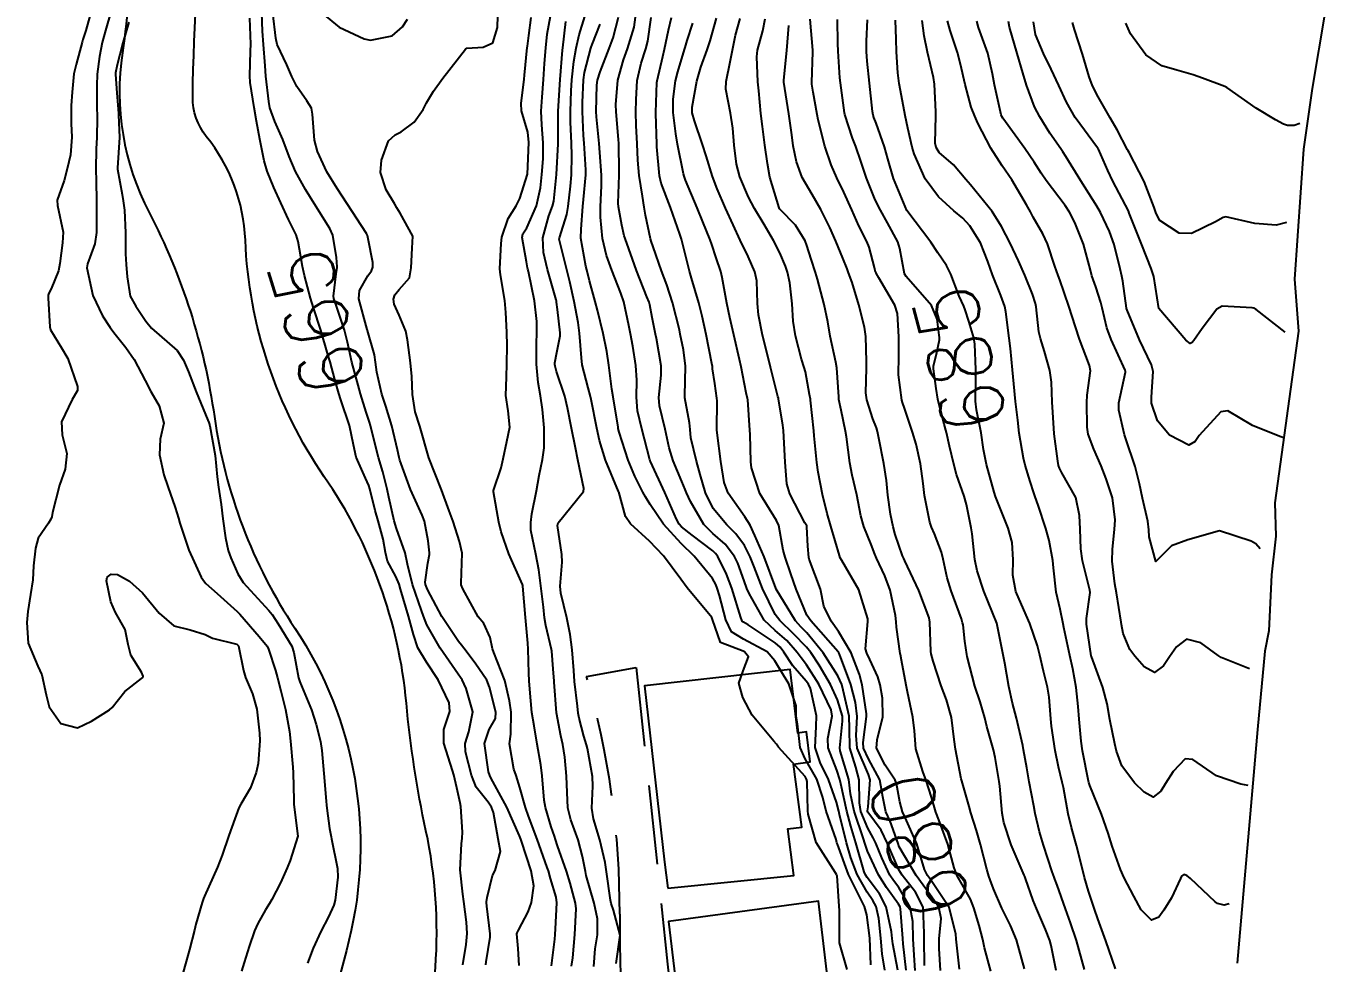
# Model space of a CAD drawing. Header units: metres. Extents: x 298520 to 308411, y 7433745 to 7450750.
# Drawn here: x 300555.4 to 300637.5, y 7446094.6 to 7446153.8 of the extents above; entities that cross this region are included whole.
import ezdxf
from ezdxf.enums import TextEntityAlignment as Align

# ---------------------------------------------------------------- set-up
doc = ezdxf.new("R2010")
doc.units = ezdxf.units.M
doc.header["$LTSCALE"] = 10
doc.linetypes.add('DASHED', pattern=[0.75, 0.5, -0.25])
for name, color, linetype in [('Area', 45, 'Continuous'), ('Cotas', 45, 'Continuous'), ('Curvas de Nivel 1m', 11, 'Continuous'), ('Curvas de Nivel 5m', 15, 'Continuous'), ('Edificações', 30, 'Continuous'), ('Hidrografia', 140, 'Continuous'), ('Vias Secundárias', 230, 'DASHED')]:
    doc.layers.add(name, color=color, linetype=linetype)
doc.styles.add('Style-STANDARD', font='STANDARD.shx')

msp = doc.modelspace()

# ---------------------------------------------------------------- linework, layer by layer
at = {"layer": 'Area'}
msp.add_polyline3d([(300637.452, 7446154.704, 694.791), (300636.634, 7446149.818, 693.202), (300636.083, 7446145.984, 692.753), (300635.523, 7446137.77, 691.455), (300635.774, 7446134.47, 690.944), (300634.273, 7446123.633, 689.334), (300634.351, 7446121.531, 689.014), (300634.072, 7446119.093, 688.753), (300633.903, 7446115.543, 688.312), (300633.646, 7446114.267, 688.122), (300633.196, 7446109.319, 687.403), (300631.894, 7446094.565, 685.893)], dxfattribs=at)
at = {"layer": 'Curvas de Nivel 1m', "flags": 128}
for points, elevation in [([(300559.434, 7446154.462), (300559.154, 7446153.48), (300558.967, 7446152.911), (300558.913, 7446152.732), (300558.536, 7446151.329), (300558.404, 7446150.737), (300558.28, 7446149.57), (300558.229, 7446148.739), (300558.233, 7446147.591), (300558.274, 7446146.738), (300558.185, 7446145.615), (300557.983, 7446144.741), (300557.782, 7446144.006), (300557.351, 7446142.747), (300557.354, 7446142.421), (300557.716, 7446140.743), (300557.68, 7446140.059), (300557.503, 7446138.745), (300557.429, 7446138.293), (300556.959, 7446137.156), (300556.816, 7446136.891), (300556.774, 7446136.753), (300556.772, 7446136.574), (300556.876, 7446134.761), (300556.931, 7446134.564), (300557.607, 7446133.437), (300558.008, 7446132.744), (300558.636, 7446130.985), (300558.632, 7446130.734), (300558.293, 7446130.154), (300557.61, 7446128.749), (300557.662, 7446127.937), (300557.948, 7446126.743), (300557.846, 7446125.767), (300557.486, 7446124.75), (300557.057, 7446123.018), (300557.007, 7446122.757), (300556.95, 7446122.599), (300556.787, 7446122.345), (300556.146, 7446121.393), (300555.971, 7446120.768), (300555.857, 7446119.664), (300555.8, 7446118.769), (300555.666, 7446117.839), (300555.48, 7446116.772), (300555.419, 7446116.067), (300555.503, 7446114.772), (300556.122, 7446113.322), (300556.37, 7446112.763), (300556.654, 7446111.513), (300556.842, 7446110.757), (300557.579, 7446109.692), (300558.63, 7446109.432), (300559.514, 7446109.841), (300560.641, 7446110.566), (300560.814, 7446110.707), (300561.628, 7446111.726), (300562.671, 7446112.537), (300562.745, 7446112.606), (300562.769, 7446112.679), (300562.675, 7446112.931), (300561.999, 7446114.004), (300561.832, 7446114.693), (300561.645, 7446115.638), (300561.033, 7446116.705), (300560.723, 7446117.387), (300560.456, 7446118.713), (300560.51, 7446118.948), (300560.747, 7446119.122), (300561.154, 7446119.111), (300561.923, 7446118.692), (300562.732, 7446117.945), (300563.793, 7446116.669), (300564.705, 7446115.855), (300565.74, 7446115.612), (300566.7, 7446115.321), (300567.155, 7446115.091), (300568.694, 7446114.708), (300568.79, 7446114.609), (300569.107, 7446113.036), (300569.242, 7446112.604), (300569.691, 7446111.566), (300569.956, 7446110.597), (300570.131, 7446109.091), (300570.149, 7446108.595), (300570.041, 7446107.163), (300569.915, 7446106.597), (300569.557, 7446105.632), (300568.955, 7446104.606), (300568.819, 7446104.359), (300568.563, 7446103.664), (300568.187, 7446102.615), (300567.77, 7446101.385), (300567.478, 7446100.626), (300566.657, 7446098.79), (300566.588, 7446098.639), (300566.5, 7446098.393), (300566.109, 7446097.021), (300566.013, 7446096.645), (300565.699, 7446095.413), (300565.489, 7446094.65), (300565.26, 7446093.836)], 667), ([(300560.757, 7446154.714), (300560.39, 7446153.482), (300560.194, 7446152.719), (300560.021, 7446151.835), (300559.869, 7446150.723), (300559.841, 7446149.998), (300559.847, 7446148.723), (300559.86, 7446147.954), (300559.842, 7446146.722), (300559.798, 7446145.99), (300559.777, 7446144.723), (300559.802, 7446143.966), (300559.826, 7446142.722), (300559.835, 7446141.908), (300559.833, 7446140.722), (300559.724, 7446139.995), (300559.263, 7446138.727), (300559.221, 7446138.485), (300559.59, 7446136.724), (300560.209, 7446135.448), (300560.692, 7446134.712), (300560.93, 7446134.391), (300561.676, 7446133.455), (300562.208, 7446132.691), (300562.893, 7446131.369), (300563.252, 7446130.676), (300563.79, 7446129.754), (300564.074, 7446128.668), (300563.855, 7446127.663), (300563.8, 7446126.67), (300564.085, 7446125.403), (300564.326, 7446124.665), (300564.8, 7446123.332), (300565.014, 7446122.658), (300565.101, 7446122.344), (300565.654, 7446120.651), (300566.451, 7446118.938), (300566.643, 7446118.641), (300566.741, 7446118.533), (300567.446, 7446117.915), (300568.715, 7446116.781), (300568.883, 7446116.608), (300570.111, 7446115.184), (300570.603, 7446114.591), (300570.636, 7446114.535), (300570.691, 7446114.393), (300571.134, 7446113.042), (300571.262, 7446112.584), (300571.477, 7446111.765), (300571.775, 7446110.579), (300572.024, 7446109.181), (300572.093, 7446108.575), (300572.243, 7446106.938), (300572.264, 7446106.573), (300572.289, 7446104.861), (300572.306, 7446104.573), (300572.553, 7446102.57), (300572.056, 7446101.049), (300571.878, 7446100.576), (300571.456, 7446099.638), (300570.901, 7446098.586), (300570.753, 7446098.335), (300570.496, 7446097.915), (300570.015, 7446097.067), (300569.817, 7446096.597), (300569.468, 7446095.6), (300569.149, 7446094.603), (300568.999, 7446094.053)], 666), ([(300584.427, 7446094.446), (300584.456, 7446094.635), (300584.697, 7446096.2), (300584.7, 7446096.418), (300584.5, 7446098.159), (300584.477, 7446098.395), (300584.474, 7446098.42), (300584.506, 7446098.695), (300584.851, 7446100.086), (300585.015, 7446100.415), (300585.349, 7446101.604), (300585.207, 7446102.413), (300584.907, 7446104.079), (300584.79, 7446104.418), (300584.576, 7446104.734), (300583.827, 7446105.673), (300583.531, 7446106.436), (300583.144, 7446107.913), (300583.124, 7446108.442), (300583.354, 7446109.163), (300583.597, 7446110.436), (300583.193, 7446111.915), (300582.941, 7446112.446), (300582.837, 7446112.61), (300582.677, 7446112.822), (300581.547, 7446114.461), (300580.708, 7446115.936), (300580.489, 7446116.472), (300580.367, 7446116.825), (300579.803, 7446118.479), (300579.48, 7446119.758), (300579.329, 7446120.484), (300578.786, 7446122.004), (300578.629, 7446122.492), (300578.298, 7446123.987), (300578.189, 7446124.499), (300577.916, 7446125.596), (300577.642, 7446126.508), (300577.217, 7446128.156), (300577.135, 7446128.516), (300577.072, 7446128.724), (300576.871, 7446129.355), (300576.508, 7446130.524), (300576.356, 7446131.06), (300575.97, 7446132.529), (300575.681, 7446133.776), (300575.489, 7446134.534), (300574.949, 7446136.185), (300574.826, 7446136.541), (300574.806, 7446136.69), (300574.976, 7446138.108), (300575.033, 7446138.488), (300575.036, 7446138.539), (300574.989, 7446139.144), (300574.761, 7446140.542), (300574.577, 7446140.974), (300573.574, 7446142.554), (300573.036, 7446143.427), (300572.411, 7446144.57), (300572.011, 7446145.524), (300571.598, 7446146.582), (300571.09, 7446147.731), (300570.789, 7446148.593), (300570.706, 7446148.995), (300570.522, 7446150.596), (300570.475, 7446151.251), (300570.386, 7446152.598), (300570.325, 7446153.428), (300570.281, 7446154.599)], 666), ([(300586.544, 7446094.399), (300586.469, 7446095.479), (300586.395, 7446096.401), (300586.405, 7446096.479), (300586.485, 7446096.65), (300587.096, 7446097.795), (300587.315, 7446098.392), (300587.464, 7446099.439), (300587.302, 7446100.392), (300586.68, 7446102.27), (300586.635, 7446102.399), (300586.555, 7446102.598), (300585.745, 7446104.408), (300584.754, 7446106.255), (300584.673, 7446106.419), (300584.596, 7446106.641), (300584.349, 7446108.424), (300584.632, 7446109.32), (300585.045, 7446110.01), (300585.07, 7446110.416), (300584.666, 7446111.99), (300584.488, 7446112.423), (300583.757, 7446113.508), (300583.04, 7446114.445), (300582.882, 7446114.635), (300582.697, 7446114.866), (300581.658, 7446116.461), (300580.738, 7446118.17), (300580.613, 7446118.471), (300580.589, 7446118.627), (300580.756, 7446119.827), (300580.868, 7446120.362), (300580.873, 7446120.469), (300580.775, 7446121.245), (300580.552, 7446122.472), (300580.41, 7446122.861), (300579.672, 7446124.481), (300578.998, 7446126.322), (300578.952, 7446126.489), (300578.84, 7446126.981), (300578.497, 7446128.495), (300578.11, 7446129.737), (300577.866, 7446130.505), (300577.532, 7446131.882), (300577.454, 7446132.512), (300577.386, 7446132.981), (300576.957, 7446134.52), (300576.949, 7446134.535), (300576.934, 7446134.583), (300576.407, 7446136.525), (300576.442, 7446137.044), (300576.975, 7446137.984), (300577.196, 7446138.3), (300577.284, 7446138.515), (300577.284, 7446138.814), (300577.001, 7446140.308), (300576.943, 7446140.521), (300576.886, 7446140.64), (300575.674, 7446142.533), (300575.037, 7446143.487), (300574.387, 7446144.547), (300573.791, 7446145.828), (300573.592, 7446146.555), (300573.467, 7446148.187), (300573.407, 7446148.557), (300573.108, 7446149.036), (300572.49, 7446149.943), (300572.176, 7446150.574), (300571.859, 7446151.308), (300571.24, 7446152.589), (300571.149, 7446152.993), (300570.972, 7446154.592)], 667), ([(300574.117, 7446154.551), (300575.16, 7446153.685), (300576.734, 7446152.939), (300577.148, 7446152.854), (300578.508, 7446153.144), (300579.161, 7446153.697), (300579.47, 7446154.186)], 667), ([(300588.578, 7446094.378), (300588.78, 7446096.074), (300588.808, 7446096.375), (300588.831, 7446096.72), (300588.916, 7446098.374), (300588.864, 7446098.732), (300588.518, 7446099.902), (300588.381, 7446100.381), (300588.309, 7446100.599), (300587.669, 7446102.389), (300587.115, 7446103.847), (300586.935, 7446104.396), (300586.586, 7446105.66), (300586.343, 7446106.402), (300586.195, 7446106.808), (300585.929, 7446108.407), (300586.003, 7446109.032), (300586.02, 7446110.406), (300585.925, 7446111.136), (300585.638, 7446112.41), (300584.929, 7446114.179), (300584.839, 7446114.419), (300584.7, 7446115.127), (300584.291, 7446116.008), (300583.938, 7446116.432), (300582.979, 7446118.206), (300582.879, 7446118.448), (300582.866, 7446118.57), (300582.935, 7446120.447), (300582.774, 7446121.19), (300582.358, 7446122.454), (300582.118, 7446123.139), (300581.62, 7446124.462), (300580.833, 7446126.47), (300580.26, 7446128.476), (300579.973, 7446129.377), (300579.784, 7446130.481), (300579.758, 7446131.623), (300579.664, 7446132.482), (300579.472, 7446133.94), (300579.371, 7446134.486), (300578.943, 7446135.481), (300578.641, 7446136.186), (300578.589, 7446136.495), (300578.684, 7446136.767), (300578.962, 7446137.112), (300579.614, 7446137.843), (300579.703, 7446138.483), (300579.763, 7446139.715), (300579.811, 7446140.482), (300579.017, 7446141.934), (300578.806, 7446142.278), (300578.676, 7446142.495), (300578.136, 7446143.404), (300577.776, 7446144.509), (300577.825, 7446145.273), (300578.28, 7446146.502), (300578.697, 7446146.878), (300579.082, 7446147.082), (300579.894, 7446147.679), (300580.463, 7446148.476), (300580.675, 7446148.906), (300581.115, 7446149.643), (300581.714, 7446150.461), (300583.141, 7446152.288), (300583.231, 7446152.35), (300584.266, 7446152.429), (300584.866, 7446152.703), (300585.162, 7446153.67), (300585.192, 7446154.401)], 668), ([(300607.254, 7446094.152), (300606.784, 7446095.843), (300606.783, 7446096.157), (300606.768, 7446097.889), (300606.749, 7446098.158), (300606.617, 7446100.065), (300606.582, 7446100.159), (300606.525, 7446100.272), (300605.294, 7446102.173), (300604.79, 7446103.958), (300604.779, 7446104.178), (300604.738, 7446106.032), (300604.696, 7446106.179), (300604.595, 7446106.339), (300602.928, 7446108.205), (300602.797, 7446108.38), (300602.627, 7446108.58), (300601.249, 7446110.224), (300600.659, 7446111.328), (300600.422, 7446112.234), (300600.681, 7446113.017), (300601.017, 7446113.899), (300600.766, 7446114.229), (300600.693, 7446114.26), (300599.263, 7446114.816), (300598.749, 7446116.259), (300598.715, 7446116.39), (300597.139, 7446118.276), (300596.748, 7446118.806), (300595.655, 7446120.291), (300594.777, 7446121.222), (300593.558, 7446122.319), (300593.255, 7446122.781), (300592.827, 7446124.33), (300592.813, 7446124.361), (300591.993, 7446126.338), (300591.611, 7446127.583), (300591.44, 7446128.344), (300591.075, 7446130.154), (300591.036, 7446130.348), (300590.888, 7446130.898), (300590.525, 7446132.354), (300590.475, 7446132.789), (300590.35, 7446134.356), (300590.262, 7446135.035), (300590.013, 7446136.359), (300589.728, 7446137.606), (300589.544, 7446138.364), (300589.07, 7446140.301), (300589.075, 7446140.369), (300589.539, 7446141.843), (300589.632, 7446142.364), (300589.769, 7446143.635), (300589.833, 7446144.362), (300589.857, 7446145.57), (300589.832, 7446146.362), (300589.778, 7446147.677), (300589.771, 7446148.363), (300589.826, 7446149.653), (300589.865, 7446150.363), (300589.988, 7446151.508), (300590.139, 7446152.36), (300590.322, 7446153.192), (300590.691, 7446154.355)], 672), ([(300589.845, 7446094.359), (300589.921, 7446094.898), (300590.05, 7446096.356), (300590.138, 7446097.994), (300590.1, 7446098.356), (300589.764, 7446099.61), (300589.515, 7446100.365), (300588.951, 7446101.97), (300588.821, 7446102.376), (300588.756, 7446102.578), (300588.561, 7446103.173), (300588.202, 7446104.384), (300588.112, 7446104.85), (300587.993, 7446106.386), (300587.898, 7446107.092), (300587.67, 7446108.39), (300587.475, 7446109.551), (300587.338, 7446110.393), (300587.2, 7446111.859), (300587.174, 7446112.392), (300587.153, 7446112.868), (300587.112, 7446114.394), (300587.082, 7446114.779), (300586.934, 7446116.397), (300586.767, 7446118.375), (300586.766, 7446118.4), (300586.762, 7446118.419), (300586.744, 7446118.466), (300585.874, 7446120.409), (300585.393, 7446121.805), (300585.251, 7446122.415), (300584.911, 7446124.32), (300584.914, 7446124.419), (300585.391, 7446125.851), (300585.514, 7446126.413), (300585.756, 7446127.505), (300585.95, 7446128.409), (300585.84, 7446129.444), (300585.691, 7446130.412), (300585.734, 7446131.573), (300585.755, 7446132.411), (300585.777, 7446133.554), (300585.762, 7446134.412), (300585.691, 7446135.667), (300585.627, 7446136.413), (300585.35, 7446138.044), (300585.318, 7446138.417), (300585.396, 7446140.019), (300585.438, 7446140.416), (300585.832, 7446141.594), (300586.344, 7446142.407), (300586.57, 7446142.864), (300587.053, 7446144.4), (300587.149, 7446146.399), (300587.083, 7446147.054), (300586.673, 7446148.404), (300586.653, 7446148.859), (300586.854, 7446150.403), (300586.881, 7446150.647), (300587.046, 7446152.401), (300587.054, 7446152.491), (300587.154, 7446153.163), (300587.283, 7446154.287)], 669), ([(300592.669, 7446094.54), (300592.908, 7446096.323), (300592.497, 7446097.906), (300592.351, 7446098.332), (300592.307, 7446098.529), (300592.051, 7446100.335), (300591.961, 7446100.906), (300591.634, 7446102.339), (300591.241, 7446103.668), (300591.126, 7446104.344), (300591.185, 7446105.746), (300591.162, 7446106.344), (300590.859, 7446108.108), (300590.795, 7446108.348), (300590.628, 7446108.887), (300590.321, 7446110.036), (300590.264, 7446110.356), (300590.211, 7446110.793), (300590.037, 7446112.356), (300589.987, 7446113.05), (300589.887, 7446114.358), (300589.753, 7446115.309), (300589.543, 7446116.362), (300589.17, 7446117.932), (300589.118, 7446118.366), (300589.242, 7446119.881), (300589.223, 7446120.365), (300588.956, 7446122.203), (300588.99, 7446122.368), (300589.795, 7446123.368), (300590.604, 7446124.352), (300590.629, 7446124.538), (300590.246, 7446126.356), (300590.1, 7446127.101), (300589.846, 7446128.36), (300589.592, 7446129.647), (300589.417, 7446130.365), (300588.899, 7446131.938), (300588.8, 7446132.27), (300588.787, 7446132.372), (300588.791, 7446132.485), (300588.914, 7446133.134), (300589.118, 7446134.181), (300589.119, 7446134.368), (300588.948, 7446135.859), (300588.894, 7446136.313), (300588.885, 7446136.371), (300588.867, 7446136.459), (300588.329, 7446138.38), (300588.066, 7446139.456), (300588.029, 7446140.385), (300588.406, 7446141.769), (300588.638, 7446142.376), (300588.719, 7446142.683), (300588.894, 7446144.372), (300589.008, 7446146.306), (300589.007, 7446146.371), (300589.004, 7446146.441), (300588.995, 7446148.372), (300589.123, 7446150.37), (300589.27, 7446152.24), (300589.285, 7446152.369), (300589.483, 7446154.052)], 671), ([(300608.762, 7446094.442), (300608.698, 7446096.137), (300608.495, 7446097.61), (300608.361, 7446098.141), (300608.215, 7446098.434), (300607.343, 7446100.152), (300606.638, 7446102.073), (300606.615, 7446102.159), (300606.555, 7446102.359), (300605.927, 7446104.166), (300605.73, 7446105.02), (300605.341, 7446106.173), (300604.612, 7446107.455), (300604.287, 7446108.185), (300604.118, 7446109.668), (300604.037, 7446110.189), (300604.028, 7446110.813), (300603.572, 7446112.197), (300603.233, 7446112.757), (300602.687, 7446113.661), (300602.198, 7446114.215), (300600.701, 7446115.025), (300599.947, 7446115.484), (300599.596, 7446116.247), (300599.198, 7446117.791), (300599.047, 7446118.255), (300598.965, 7446118.476), (300598.749, 7446118.852), (300597.599, 7446120.272), (300596.775, 7446121.069), (300595.659, 7446122.291), (300594.805, 7446123.535), (300594.509, 7446124.004), (300594.339, 7446124.307), (300593.839, 7446125.33), (300593.42, 7446126.321), (300592.859, 7446128.094), (300592.796, 7446128.331), (300592.779, 7446128.415), (300592.477, 7446130.334), (300592.399, 7446130.824), (300592.19, 7446132.337), (300592.063, 7446133.192), (300591.832, 7446134.341), (300591.476, 7446135.816), (300591.332, 7446136.346), (300590.972, 7446137.652), (300590.806, 7446138.352), (300590.752, 7446138.586), (300590.435, 7446140.356), (300590.444, 7446140.92), (300590.564, 7446142.355), (300590.595, 7446142.789), (300590.738, 7446144.353), (300590.74, 7446144.67), (300590.633, 7446146.354), (300590.604, 7446146.831), (300590.54, 7446148.356), (300590.544, 7446148.92), (300590.596, 7446150.355), (300590.66, 7446150.822), (300591.062, 7446152.351), (300591.083, 7446152.411), (300591.147, 7446152.596), (300591.644, 7446153.864)], 673), ([(300609.64, 7446094.122), (300609.475, 7446095.137), (300609.393, 7446096.126), (300609.25, 7446097.37), (300609.084, 7446098.131), (300608.883, 7446098.511), (300608.512, 7446099.036), (300607.883, 7446100.146), (300607.482, 7446101.207), (300607.225, 7446102.153), (300606.78, 7446103.949), (300606.729, 7446104.158), (300606.579, 7446104.731), (300606.072, 7446106.165), (300605.549, 7446107.231), (300605.233, 7446108.174), (300605.3, 7446109.51), (300605.323, 7446110.173), (300604.935, 7446111.911), (300604.816, 7446112.179), (300604.675, 7446112.375), (300603.827, 7446113.336), (300603.265, 7446114.201), (300603.015, 7446114.524), (300602.699, 7446114.782), (300601, 7446115.937), (300600.712, 7446116.096), (300600.631, 7446116.15), (300600.593, 7446116.232), (300600.55, 7446116.398), (300599.971, 7446118.242), (300599.635, 7446119.13), (300599.078, 7446120.255), (300598.944, 7446120.436), (300598.766, 7446120.596), (300597.456, 7446121.6), (300596.791, 7446122.129), (300596.651, 7446122.281), (300596.476, 7446122.603), (300595.747, 7446124.291), (300594.832, 7446126.243), (300594.814, 7446126.281), (300594.805, 7446126.3), (300594.792, 7446126.342), (300594.277, 7446128.309), (300594.016, 7446129.455), (300593.939, 7446130.314), (300593.959, 7446131.38), (300593.909, 7446132.315), (300593.713, 7446133.526), (300593.558, 7446134.321), (300593.454, 7446134.838), (300593.143, 7446136.327), (300592.961, 7446136.888), (300592.395, 7446138.336), (300592.062, 7446139.27), (300591.801, 7446140.342), (300591.682, 7446141.678), (300591.67, 7446142.344), (300591.732, 7446143.654), (300591.741, 7446144.343), (300591.637, 7446145.774), (300591.59, 7446146.345), (300591.426, 7446148.019), (300591.407, 7446148.347), (300591.441, 7446150.026), (300591.481, 7446150.346), (300591.647, 7446150.861), (300592.231, 7446152.334), (300592.481, 7446153.002), (300592.805, 7446154.326)], 674), ([(300610.985, 7446094.105), (300610.804, 7446095.772), (300610.771, 7446096.107), (300610.629, 7446097.981), (300610.6, 7446098.109), (300610.505, 7446098.279), (300609.739, 7446099.345), (300609.236, 7446100.129), (300608.545, 7446101.629), (300608.376, 7446102.142), (300608.291, 7446102.407), (300607.697, 7446104.149), (300607.476, 7446105.259), (300607.356, 7446106.152), (300606.809, 7446107.969), (300606.785, 7446108.158), (300606.963, 7446109.834), (300606.954, 7446110.157), (300606.658, 7446111.181), (300606.203, 7446112.165), (300605.482, 7446113.375), (300604.957, 7446114.177), (300604.696, 7446114.508), (300603.87, 7446115.358), (300603.007, 7446116.206), (300602.718, 7446116.579), (300601.909, 7446118.218), (300601.379, 7446119.602), (300601.138, 7446120.226), (300600.77, 7446120.936), (300600.216, 7446121.677), (300599.657, 7446122.247), (300598.798, 7446123.268), (300598.309, 7446124.265), (300597.977, 7446125.415), (300597.745, 7446126.266), (300597.391, 7446127.735), (300597.332, 7446128.273), (300597.287, 7446128.694), (300597.009, 7446130.278), (300597, 7446130.394), (300597.039, 7446132.278), (300596.918, 7446133.291), (300596.717, 7446134.282), (300596.657, 7446134.562), (300596.232, 7446136.287), (300595.86, 7446137.401), (300595.53, 7446138.295), (300594.998, 7446139.801), (300594.871, 7446140.171), (300594.835, 7446140.303), (300594.511, 7446141.801), (300594.429, 7446142.309), (300594.335, 7446143.009), (300594.118, 7446144.314), (300594.033, 7446145.286), (300593.999, 7446146.316), (300593.93, 7446147.477), (300593.91, 7446148.318), (300593.917, 7446149.124), (300593.991, 7446150.317), (300594.233, 7446151.413), (300594.539, 7446152.306), (300594.664, 7446152.791), (300594.871, 7446154.303)], 676), ([(300611.547, 7446094.099), (300611.495, 7446095.068), (300611.431, 7446096.1), (300611.411, 7446097.178), (300611.243, 7446098.103), (300610.515, 7446099.326), (300610.179, 7446099.774), (300609.964, 7446100.118), (300609.454, 7446101.212), (300609.069, 7446102.132), (300608.899, 7446102.478), (300608.562, 7446103.081), (300608.126, 7446104.144), (300608.031, 7446104.693), (300608.019, 7446106.146), (300607.806, 7446106.947), (300607.423, 7446108.152), (300607.399, 7446109.389), (300607.391, 7446110.153), (300607.016, 7446111.808), (300606.915, 7446112.158), (300606.678, 7446112.713), (300605.752, 7446114.169), (300604.705, 7446115.418), (300604.326, 7446115.802), (300603.994, 7446116.191), (300602.766, 7446118.186), (300602.755, 7446118.21), (300602.743, 7446118.245), (300602.017, 7446120.217), (300601.427, 7446121.573), (300601.121, 7446122.227), (300600.791, 7446122.747), (300599.739, 7446124.246), (300599.479, 7446124.91), (300599.269, 7446126.246), (300599.043, 7446128.065), (300599.032, 7446128.248), (300599.04, 7446130.089), (300599.033, 7446130.249), (300598.892, 7446131.17), (300598.757, 7446132.108), (300598.743, 7446132.252), (300598.715, 7446132.444), (300598.342, 7446134.259), (300598.104, 7446135.422), (300597.886, 7446136.266), (300597.42, 7446137.83), (300597.29, 7446138.275), (300597.228, 7446138.519), (300596.995, 7446139.447), (300596.785, 7446140.282), (300596.686, 7446140.603), (300596.088, 7446142.289), (300595.508, 7446143.834), (300595.397, 7446144.297), (300595.239, 7446146.13), (300595.229, 7446146.298), (300595.172, 7446148.229), (300595.175, 7446148.299), (300595.24, 7446150.18), (300595.253, 7446150.299), (300595.609, 7446151.825), (300595.714, 7446152.294), (300595.962, 7446153.491), (300596.155, 7446154.29)], 677), ([(300612.148, 7446094.401), (300612.115, 7446096.094), (300612.131, 7446096.441), (300612.055, 7446098.094), (300611.578, 7446099.033), (300610.733, 7446100.108), (300610.528, 7446100.454), (300609.807, 7446102.121), (300609.399, 7446102.965), (300608.572, 7446104.089), (300608.55, 7446104.14), (300608.542, 7446104.172), (300608.576, 7446104.441), (300608.71, 7446106.138), (300608.598, 7446106.484), (300607.896, 7446108.147), (300607.833, 7446108.945), (300607.896, 7446110.147), (300607.793, 7446111.012), (300607.498, 7446112.152), (300606.774, 7446114.077), (300606.739, 7446114.16), (300606.694, 7446114.227), (300604.965, 7446116.177), (300604.718, 7446116.546), (300604.029, 7446118.191), (300603.698, 7446119.142), (300603.334, 7446120.201), (300603.219, 7446120.654), (300602.935, 7446122.208), (300602.788, 7446122.518), (300601.739, 7446124.221), (300601.214, 7446125.841), (300601.177, 7446126.227), (300601.13, 7446127.956), (300601.118, 7446128.227), (300600.974, 7446130.137), (300600.957, 7446130.229), (300600.887, 7446130.59), (300600.552, 7446132.234), (300600.447, 7446132.697), (300600.092, 7446134.238), (300599.839, 7446135.346), (300599.652, 7446136.243), (300599.351, 7446137.872), (300599.269, 7446138.247), (300598.991, 7446139.107), (300598.704, 7446139.958), (300598.597, 7446140.256), (300598.145, 7446141.394), (300597.787, 7446142.269), (300597.049, 7446144.021), (300596.955, 7446144.281), (300596.922, 7446144.413), (300596.528, 7446146.285), (300596.427, 7446146.943), (300596.267, 7446148.288), (300596.262, 7446149.138), (300596.416, 7446150.287), (300596.55, 7446150.865), (300596.983, 7446152.282), (300597.02, 7446152.406), (300597.151, 7446152.847), (300597.5, 7446153.943)], 678), ([(300613.15, 7446094.083), (300613.067, 7446095.484), (300613.079, 7446096.084), (300613.192, 7446097.383), (300613.042, 7446098.085), (300612.511, 7446098.882), (300611.611, 7446100.099), (300610.55, 7446101.914), (300610.473, 7446102.111), (300609.973, 7446103.525), (300609.708, 7446104.123), (300609.515, 7446105.059), (300609.321, 7446106.129), (300608.613, 7446107.462), (300608.294, 7446108.143), (300608.267, 7446108.503), (300608.49, 7446110.142), (300608.489, 7446110.298), (300608.199, 7446112.145), (300608.036, 7446112.79), (300607.509, 7446114.152), (300606.706, 7446115.513), (300606.246, 7446116.165), (300605.794, 7446117.102), (300605.564, 7446118.172), (300604.868, 7446120.072), (300604.838, 7446120.179), (300604.77, 7446120.904), (300604.72, 7446122.118), (300604.702, 7446122.181), (300604.592, 7446122.376), (300603.633, 7446124.198), (300603.45, 7446124.831), (300603.333, 7446126.202), (300603.263, 7446127.798), (300603.24, 7446128.204), (300603.199, 7446128.538), (300602.921, 7446130.209), (300602.916, 7446130.242), (300602.884, 7446130.349), (300602.408, 7446132.215), (300602.236, 7446132.894), (300601.917, 7446134.22), (300601.666, 7446135.503), (300601.601, 7446136.224), (300601.541, 7446137.658), (300601.419, 7446138.226), (300600.993, 7446139.201), (300600.498, 7446140.235), (300600.058, 7446141.194), (300599.58, 7446142.244), (300599.041, 7446143.462), (300598.744, 7446144.255), (300598.353, 7446145.548), (300598.115, 7446146.264), (300597.605, 7446147.762), (300597.472, 7446148.274), (300597.473, 7446148.641), (300597.766, 7446150.27), (300598.02, 7446151.155), (300598.407, 7446152.261), (300598.592, 7446152.817), (300599.005, 7446154.253)], 679), ([(300616.335, 7446094.042), (300615.946, 7446095.526), (300615.823, 7446096.05), (300615.606, 7446096.934), (300615.264, 7446098.059), (300615.043, 7446098.596), (300614.517, 7446099.518), (300614.202, 7446100.073), (300614.023, 7446100.583), (300613.615, 7446102.079), (300613.053, 7446103.6), (300612.869, 7446104.087), (300612.582, 7446105.044), (300612.25, 7446106.093), (300612.033, 7446106.664), (300611.605, 7446108.1), (300611.509, 7446109.227), (300611.417, 7446110.102), (300611.075, 7446111.697), (300610.988, 7446112.107), (300610.689, 7446113.706), (300610.628, 7446114.046), (300610.614, 7446114.111), (300610.38, 7446115.785), (300610.357, 7446116.115), (300610.323, 7446116.512), (300609.983, 7446118.121), (300609.639, 7446119.014), (300609.12, 7446120.135), (300609.016, 7446120.387), (300608.772, 7446121.011), (300608.313, 7446122.145), (300608.128, 7446122.811), (300607.865, 7446124.149), (300607.585, 7446125.393), (300607.434, 7446126.154), (300607.21, 7446127.804), (300607.154, 7446128.157), (300606.876, 7446129.494), (300606.742, 7446130.161), (300606.723, 7446130.323), (300606.599, 7446132.163), (300606.54, 7446132.532), (300606.195, 7446134.167), (300606.038, 7446135.073), (300605.807, 7446136.171), (300605.386, 7446137.767), (300605.264, 7446138.177), (300604.991, 7446139.03), (300604.709, 7446139.893), (300604.597, 7446140.186), (300603.994, 7446141.177), (300603.023, 7446142.174), (300602.993, 7446142.21), (300602.969, 7446142.265), (300602.375, 7446144.217), (300602.215, 7446145.065), (300602.064, 7446146.22), (300601.908, 7446147.404), (300601.814, 7446148.223), (300601.672, 7446149.67), (300601.62, 7446150.225), (300601.551, 7446151.814), (300601.603, 7446152.225), (300601.932, 7446153.452), (300602.086, 7446154.221)], 681), ([(300618.455, 7446094.2), (300617.961, 7446096.025), (300617.587, 7446096.928), (300617.038, 7446098.035), (300616.515, 7446099.246), (300616.295, 7446099.818), (300616.214, 7446100.045), (300616.088, 7446100.488), (300615.688, 7446102.053), (300615.433, 7446102.929), (300615.078, 7446104.062), (300614.969, 7446104.456), (300614.59, 7446105.784), (300614.503, 7446106.071), (300614.472, 7446106.194), (300614.102, 7446108.075), (300614.017, 7446108.689), (300613.844, 7446110.078), (300613.537, 7446111.198), (300613.205, 7446112.085), (300612.686, 7446113.642), (300612.564, 7446114.091), (300612.543, 7446114.243), (300612.492, 7446116.092), (300612.444, 7446116.366), (300611.795, 7446118.099), (300610.908, 7446119.962), (300610.836, 7446120.109), (300610.765, 7446120.296), (300610.302, 7446121.641), (300610.163, 7446122.119), (300610.001, 7446122.916), (300609.834, 7446124.125), (300609.748, 7446125.052), (300609.579, 7446126.129), (300609.266, 7446127.724), (300609.182, 7446128.135), (300609.102, 7446128.373), (300608.871, 7446128.943), (300608.492, 7446130.144), (300608.445, 7446130.587), (300608.484, 7446132.144), (300608.483, 7446132.57), (300608.439, 7446134.145), (300608.353, 7446134.732), (300607.997, 7446136.15), (300607.583, 7446137.545), (300607.353, 7446138.156), (300607.252, 7446138.423), (300606.992, 7446139.09), (300606.541, 7446140.165), (300606.159, 7446141.021), (300605.586, 7446142.174), (300605.037, 7446143.108), (300604.414, 7446144.19), (300604.054, 7446145.186), (300603.857, 7446146.198), (300603.762, 7446146.882), (300603.574, 7446148.203), (300603.513, 7446148.61), (300603.26, 7446150.208), (300603.254, 7446150.338), (300603.452, 7446152.205), (300603.58, 7446153.791)], 682), ([(300620.454, 7446094.09), (300620.155, 7446095.68), (300620.069, 7446095.996), (300619.793, 7446096.69), (300619.217, 7446098.009), (300619.016, 7446098.52), (300618.522, 7446099.901), (300618.479, 7446100.02), (300618.438, 7446100.107), (300617.617, 7446102.029), (300617.168, 7446103.433), (300617.06, 7446104.035), (300616.895, 7446105.731), (300616.859, 7446106.037), (300616.615, 7446107.54), (300616.5, 7446108.042), (300616.088, 7446109.498), (300615.963, 7446110.05), (300615.665, 7446111.067), (300615.315, 7446112.06), (300614.831, 7446113.918), (300614.811, 7446114.059), (300614.701, 7446114.888), (300614.579, 7446115.929), (300614.555, 7446116.062), (300614.481, 7446116.299), (300613.823, 7446118.074), (300613.572, 7446118.899), (300613.321, 7446120.082), (300613.212, 7446120.528), (300612.779, 7446121.671), (300612.592, 7446122.092), (300612.472, 7446122.409), (300612.136, 7446124.097), (300612.063, 7446124.855), (300611.893, 7446126.099), (300611.615, 7446127.339), (300611.388, 7446128.105), (300610.878, 7446129.619), (300610.746, 7446129.977), (300610.71, 7446130.113), (300610.504, 7446131.721), (300610.498, 7446132.116), (300610.517, 7446132.508), (300610.527, 7446134.116), (300610.429, 7446135.599), (300610.264, 7446136.12), (300609.265, 7446137.85), (300609.091, 7446138.138), (300609.057, 7446138.212), (300608.987, 7446138.502), (300608.647, 7446139.783), (300608.508, 7446140.137), (300608.004, 7446141.136), (300607.543, 7446142.152), (300607.039, 7446143.252), (300606.606, 7446144.164), (300606.245, 7446144.985), (300605.839, 7446146.172), (300605.433, 7446147.833), (300605.362, 7446148.177), (300605.114, 7446149.585), (300605.03, 7446150.089), (300605.026, 7446150.181), (300605.089, 7446152.128), (300605.093, 7446152.181), (300605.093, 7446152.232), (300604.929, 7446154.184)], 683), ([(300622.263, 7446094.163), (300621.754, 7446095.977), (300621.366, 7446097.105), (300621.049, 7446097.985), (300620.518, 7446099.489), (300620.385, 7446099.856), (300620.332, 7446099.993), (300620.208, 7446100.315), (300619.673, 7446102.003), (300619.407, 7446102.853), (300619.138, 7446104.012), (300619.051, 7446104.486), (300618.763, 7446106.017), (300618.606, 7446106.888), (300618.406, 7446108.022), (300618.348, 7446108.3), (300617.953, 7446110.027), (300617.712, 7446110.97), (300617.478, 7446112.032), (300617.222, 7446113.497), (300617.124, 7446114.036), (300616.713, 7446116.04), (300615.891, 7446118.049), (300615.471, 7446119.338), (300615.335, 7446120.054), (300615.159, 7446121.676), (300615.104, 7446122.057), (300614.805, 7446123.53), (300614.65, 7446124.062), (300614.173, 7446125.416), (300613.989, 7446126.073), (300613.717, 7446127.21), (300613.527, 7446128.08), (300613.398, 7446128.612), (300613.014, 7446130.088), (300612.99, 7446130.194), (300612.891, 7446130.854), (300612.719, 7446132.092), (300612.723, 7446132.274), (300612.919, 7446133.136), (300613.092, 7446133.926), (300613.096, 7446134.088), (300613.074, 7446134.228), (300612.944, 7446135.236), (300612.59, 7446136.094), (300610.98, 7446137.941), (300610.891, 7446138.111), (300610.585, 7446139.703), (300610.452, 7446140.116), (300609.805, 7446141.332), (300609.356, 7446142.127), (300609.033, 7446142.776), (300608.477, 7446144.139), (300608.13, 7446145.21), (300607.804, 7446146.149), (300607.605, 7446146.679), (300607.119, 7446148.16), (300607.095, 7446148.271), (300606.827, 7446150.163), (300606.799, 7446150.49), (300606.691, 7446152.165), (300606.661, 7446152.654), (300606.651, 7446154.165)], 684), ([(300631.393, 7446098.3), (300631.089, 7446098.218), (300630.658, 7446098.327), (300630.508, 7446098.437), (300628.958, 7446099.896), (300628.72, 7446100.093), (300628.525, 7446100.149), (300628.385, 7446100.041), (300628.31, 7446099.902), (300627.742, 7446098.676), (300627.274, 7446097.912), (300626.941, 7446097.471), (300626.493, 7446097.268), (300625.843, 7446097.93), (300625.364, 7446098.79), (300624.767, 7446099.946), (300624.531, 7446100.476), (300623.995, 7446101.956), (300623.748, 7446102.772), (300623.339, 7446103.962), (300622.591, 7446105.788), (300622.527, 7446105.971), (300622.504, 7446106.061), (300622.123, 7446107.975), (300622.034, 7446108.57), (300621.91, 7446109.977), (300621.854, 7446110.774), (300621.733, 7446111.979), (300621.515, 7446113.147), (300621.323, 7446113.984), (300620.945, 7446115.753), (300620.907, 7446115.988), (300620.727, 7446116.909), (300620.468, 7446117.994), (300620.294, 7446119.532), (300620.251, 7446119.998), (300620.021, 7446121.247), (300619.818, 7446122.004), (300619.334, 7446123.483), (300619.143, 7446124.015), (300619.058, 7446124.259), (300618.823, 7446124.993), (300618.51, 7446126.023), (300618.403, 7446126.461), (300618.136, 7446128.027), (300618.034, 7446128.866), (300617.9, 7446130.03), (300617.781, 7446131.144), (300617.698, 7446132.032), (300617.569, 7446133.388), (300617.486, 7446134.034), (300617.28, 7446135.707), (300617.213, 7446136.037), (300616.963, 7446136.724), (300616.441, 7446138.045), (300616.155, 7446138.885), (300615.68, 7446140.053), (300615.014, 7446141.137), (300614.562, 7446141.611), (300614.003, 7446142.075), (300613.036, 7446142.972), (300612.193, 7446144.099), (300611.494, 7446145.681), (300611.363, 7446146.107), (300611.085, 7446147.296), (300610.918, 7446148.112), (300610.877, 7446148.331), (300610.544, 7446150.116), (300610.453, 7446150.794), (300610.371, 7446152.118), (300610.347, 7446152.926), (300610.31, 7446154.119)], 686), ([(300632.593, 7446105.78), (300632.137, 7446105.855), (300630.601, 7446106.384), (300629.094, 7446107.414), (300628.616, 7446107.467), (300627.853, 7446106.659), (300627.379, 7446105.912), (300627.075, 7446105.429), (300626.584, 7446105.043), (300626.015, 7446105.356), (300625.415, 7446105.938), (300624.609, 7446107.021), (300624.287, 7446107.953), (300624.179, 7446108.403), (300623.858, 7446109.958), (300623.678, 7446110.935), (300623.418, 7446111.962), (300622.692, 7446113.935), (300622.679, 7446113.97), (300622.384, 7446115.973), (300622.373, 7446116.319), (300622.604, 7446117.971), (300622.595, 7446118.121), (300622.133, 7446119.976), (300622.029, 7446120.719), (300621.989, 7446121.978), (300621.948, 7446122.826), (300621.717, 7446123.981), (300620.828, 7446125.541), (300620.668, 7446125.829), (300620.613, 7446125.993), (300620.563, 7446126.269), (300620.333, 7446127.998), (300620.246, 7446129.369), (300620.219, 7446130), (300620.162, 7446131.268), (300620.064, 7446132.003), (300619.736, 7446133.193), (300619.468, 7446134.012), (300619.371, 7446134.447), (300619.209, 7446136.016), (300619.165, 7446136.227), (300618.961, 7446136.808), (300618.49, 7446138.025), (300618.087, 7446138.929), (300617.554, 7446140.034), (300617.014, 7446141.101), (300616.427, 7446142.046), (300615.048, 7446143.725), (300614.763, 7446144.064), (300613.971, 7446144.986), (300613.07, 7446145.777), (300612.873, 7446146.092), (300612.821, 7446146.347), (300612.861, 7446148.092), (300612.86, 7446148.329), (300612.786, 7446150.093), (300612.721, 7446150.5), (300612.327, 7446152.098), (300612.124, 7446153.135), (300611.99, 7446154.102)], 687), ([(300632.683, 7446113.15), (300630.894, 7446113.868), (300630.694, 7446113.986), (300629.601, 7446114.786), (300628.704, 7446115.032), (300628.067, 7446114.538), (300627.631, 7446113.911), (300627.253, 7446113.346), (300626.678, 7446112.914), (300626.027, 7446113.274), (300625.429, 7446113.939), (300625.12, 7446114.366), (300624.707, 7446115.376), (300624.589, 7446115.951), (300624.573, 7446116.093), (300624.281, 7446117.955), (300624.179, 7446118.525), (300623.999, 7446119.958), (300624.019, 7446120.709), (300624.156, 7446121.956), (300624.19, 7446122.558), (300624.014, 7446123.958), (300623.626, 7446125.161), (300623.304, 7446125.965), (300622.849, 7446127.017), (300622.487, 7446127.974), (300622.422, 7446128.42), (300622.401, 7446129.975), (300622.429, 7446130.433), (300622.626, 7446131.973), (300622.578, 7446132.303), (300621.947, 7446133.98), (300621.453, 7446135.48), (300621.284, 7446135.987), (300620.962, 7446136.921), (300620.696, 7446137.72), (300620.595, 7446137.996), (300620.385, 7446138.595), (300619.916, 7446140.006), (300619.627, 7446140.629), (300619.02, 7446141.684), (300618.836, 7446142.022), (300618.583, 7446142.471), (300617.653, 7446144.034), (300617.062, 7446144.928), (300616.34, 7446146.047), (300615.515, 7446147.629), (300615.32, 7446148.058), (300615.102, 7446148.639), (300614.708, 7446150.066), (300614.422, 7446151.357), (300614.235, 7446152.074), (300613.775, 7446153.469), (300613.594, 7446154.084)], 688), ([(300633.353, 7446120.73), (300633.076, 7446121.044), (300632.777, 7446121.211), (300630.783, 7446121.87), (300628.777, 7446121.3), (300627.757, 7446120.927), (300626.763, 7446119.92), (300626.339, 7446121.487), (300626.311, 7446121.927), (300626.252, 7446122.467), (300625.911, 7446123.934), (300625.724, 7446124.838), (300625.459, 7446125.941), (300624.859, 7446127.677), (300624.772, 7446127.941), (300624.423, 7446129.492), (300624.427, 7446129.947), (300624.851, 7446131.89), (300624.852, 7446131.941), (300624.83, 7446132.015), (300623.933, 7446133.955), (300623.67, 7446134.689), (300623.37, 7446135.964), (300623.287, 7446136.296), (300622.966, 7446137.281), (300622.72, 7446137.973), (300622.627, 7446138.325), (300622.197, 7446139.978), (300621.648, 7446141.352), (300621.315, 7446141.987), (300621.029, 7446142.416), (300619.824, 7446144.008), (300619.508, 7446144.464), (300619.064, 7446145.157), (300618.481, 7446146.026), (300617.092, 7446147.935), (300617.031, 7446148.041), (300616.996, 7446148.14), (300616.572, 7446150.046), (300616.448, 7446150.729), (300616.153, 7446152.05), (300615.557, 7446153.667), (300615.447, 7446154.057)], 689), ([(300634.943, 7446134.41), (300633.108, 7446135.848), (300632.954, 7446135.937), (300632.842, 7446135.964), (300630.955, 7446136.055), (300630.615, 7446135.875), (300629.696, 7446134.644), (300629.166, 7446133.896), (300629.066, 7446133.763), (300628.93, 7446133.696), (300628.653, 7446133.903), (300626.953, 7446135.92), (300626.625, 7446137.923), (300626.472, 7446138.433), (300625.872, 7446139.931), (300625.129, 7446141.832), (300625.086, 7446141.939), (300625.025, 7446142.077), (300624.048, 7446143.955), (300623.725, 7446144.625), (300623.129, 7446145.969), (300623.11, 7446146.006), (300623.074, 7446146.058), (300621.659, 7446147.984), (300621.107, 7446148.939), (300620.629, 7446149.997), (300620.158, 7446151.03), (300619.664, 7446152.012), (300619.161, 7446153.224), (300619.038, 7446154.012)], 691), ([(300635.023, 7446141.34), (300634.358, 7446141.172), (300633.017, 7446141.279), (300631.194, 7446141.695), (300631.021, 7446141.663), (300630.535, 7446141.394), (300629.01, 7446140.649), (300628.242, 7446140.676), (300627.018, 7446141.472), (300626.779, 7446141.922), (300626.651, 7446142.301), (300626.03, 7446143.93), (300625.071, 7446145.767), (300625.01, 7446145.878), (300624.982, 7446145.941), (300624.326, 7446147.192), (300623.867, 7446147.958), (300623.112, 7446149.273), (300622.767, 7446149.974), (300622.55, 7446150.554), (300622.133, 7446151.98), (300621.618, 7446153.534), (300621.494, 7446153.987)], 692), ([(300635.853, 7446147.59), (300635.508, 7446147.474), (300635.089, 7446147.468), (300634.831, 7446147.564), (300634.333, 7446147.831), (300633.104, 7446148.562), (300631.24, 7446149.869), (300631.124, 7446149.936), (300629.7, 7446150.463), (300629.131, 7446150.67), (300628.08, 7446150.964), (300627.136, 7446151.25), (300626.137, 7446151.93), (300625.163, 7446153.259), (300624.863, 7446153.945)], 693)]:
    msp.add_lwpolyline(points, dxfattribs=dict(at, elevation=elevation))
at = {"layer": 'Curvas de Nivel 5m', "flags": 128}
for points, elevation in [([(300591.249, 7446094.342), (300591.346, 7446095.465), (300591.486, 7446096.34), (300591.479, 7446097.349), (300591.263, 7446098.342), (300590.777, 7446100.091), (300590.718, 7446100.348), (300590.537, 7446101.288), (300590.253, 7446102.355), (300589.804, 7446103.6), (300589.611, 7446104.364), (300589.558, 7446105.341), (300589.532, 7446106.366), (300589.409, 7446107.57), (300589.287, 7446108.37), (300589.172, 7446108.916), (300588.901, 7446110.376), (300588.741, 7446112.3), (300588.737, 7446112.369), (300588.681, 7446113.145), (300588.596, 7446114.275), (300588.579, 7446114.372), (300588.215, 7446115.884), (300588.144, 7446116.379), (300588.064, 7446117.039), (300587.903, 7446118.383), (300587.78, 7446119.412), (300587.578, 7446120.388), (300587.271, 7446121.907), (300587.262, 7446122.393), (300587.342, 7446122.936), (300587.621, 7446124.388), (300587.795, 7446125.358), (300588.003, 7446126.382), (300588.116, 7446127.109), (300588.12, 7446128.381), (300588.016, 7446129.525), (300587.891, 7446130.385), (300587.743, 7446131.239), (300587.632, 7446132.389), (300587.63, 7446133.682), (300587.656, 7446134.389), (300587.646, 7446135.095), (300587.511, 7446136.392), (300587.121, 7446138.258), (300587.083, 7446138.398), (300587.064, 7446138.479), (300586.988, 7446138.868), (300586.726, 7446140.403), (300586.775, 7446140.633), (300587.009, 7446141.005), (300587.625, 7446142.391), (300587.887, 7446143.54), (300587.975, 7446144.386), (300588.041, 7446145.363), (300588.052, 7446146.385), (300587.966, 7446147.511), (300587.933, 7446148.388), (300587.977, 7446149.253), (300588.065, 7446150.386), (300588.145, 7446151.397), (300588.222, 7446152.384), (300588.301, 7446153.237), (300588.513, 7446154.38)], 670), ([(300561.866, 7446153.996), (300561.496, 7446152.705), (300561.129, 7446151.299), (300561.031, 7446150.803), (300561.026, 7446150.711), (300561.111, 7446149.509), (300561.181, 7446148.786), (300561.184, 7446148.709), (300561.192, 7446148.619), (300561.272, 7446146.707), (300561.149, 7446144.804), (300561.152, 7446144.709), (300561.444, 7446143.111), (300561.52, 7446142.703), (300561.606, 7446142.12), (300561.67, 7446140.7), (300561.66, 7446139.37), (300561.699, 7446138.699), (300561.766, 7446137.903), (300561.947, 7446136.695), (300562.306, 7446136.049), (300562.937, 7446135.115), (300563.313, 7446134.676), (300564.919, 7446133.265), (300565.331, 7446132.656), (300565.644, 7446131.91), (300566.125, 7446130.648), (300566.865, 7446128.848), (300566.93, 7446128.705), (300566.955, 7446128.639), (300566.99, 7446128.509), (300567.328, 7446126.633), (300567.462, 7446125.273), (300567.532, 7446124.629), (300567.695, 7446123.52), (300567.807, 7446122.625), (300567.968, 7446121.429), (300568.148, 7446120.619), (300568.313, 7446120.171), (300568.748, 7446119.146), (300569.094, 7446118.606), (300570.717, 7446116.836), (300570.919, 7446116.588), (300571.298, 7446115.993), (300572.162, 7446114.575), (300572.305, 7446114.19), (300572.6, 7446112.571), (300572.669, 7446112.329), (300573.411, 7446110.558), (300573.714, 7446109.634), (300573.981, 7446108.55), (300574.066, 7446107.997), (300574.194, 7446106.546), (300574.338, 7446104.782), (300574.356, 7446104.543), (300574.375, 7446104.347), (300574.558, 7446103.056), (300574.652, 7446102.539), (300574.682, 7446102.407), (300575.052, 7446100.535), (300575.069, 7446099.983), (300574.908, 7446098.536), (300574.825, 7446098.211), (300574.492, 7446097.488), (300574.012, 7446096.547), (300573.511, 7446095.511), (300573.154, 7446094.559)], 665), ([(300582.97, 7446094.442), (300583.186, 7446095.725), (300583.252, 7446096.438), (300583.206, 7446097.155), (300583.044, 7446098.442), (300582.98, 7446098.916), (300582.807, 7446100.446), (300582.892, 7446102.1), (300582.934, 7446102.444), (300582.948, 7446102.836), (300582.857, 7446104.446), (300582.808, 7446104.679), (300582.585, 7446105.634), (300582.409, 7446106.452), (300582.327, 7446106.722), (300581.783, 7446108.458), (300581.767, 7446109.323), (300582.152, 7446110.455), (300582.114, 7446110.992), (300581.409, 7446112.463), (300580.684, 7446113.567), (300580.136, 7446114.476), (300579.858, 7446115.322), (300579.535, 7446116.482), (300579.041, 7446118.185), (300578.952, 7446118.488), (300578.748, 7446118.983), (300578.219, 7446119.959), (300578.087, 7446120.5), (300577.935, 7446121.343), (300577.615, 7446122.508), (300577.442, 7446123.153), (300577.093, 7446124.516), (300577.028, 7446124.73), (300576.82, 7446125.199), (300576.229, 7446126.526), (300576.063, 7446127.309), (300575.807, 7446128.531), (300575.265, 7446130.15), (300575.135, 7446130.537), (300574.896, 7446131.425), (300574.586, 7446132.543), (300574.453, 7446133.01), (300574.004, 7446134.549), (300573.54, 7446135.961), (300573.357, 7446136.556), (300572.975, 7446138.003), (300572.85, 7446138.562), (300572.576, 7446140.143), (300572.434, 7446140.569), (300571.967, 7446141.53), (300571.484, 7446142.583), (300571.037, 7446143.558), (300570.618, 7446144.594), (300570.425, 7446145.23), (300570.138, 7446146.599), (300569.936, 7446147.756), (300569.78, 7446148.603), (300569.538, 7446150.187), (300569.518, 7446150.606), (300569.566, 7446152.178), (300569.569, 7446152.606), (300569.525, 7446154.249)], 665), ([(300610.453, 7446094.11), (300610.134, 7446095.78), (300610.093, 7446096.116), (300610.051, 7446096.544), (300609.726, 7446098.122), (300609.308, 7446098.925), (300608.521, 7446099.958), (300608.411, 7446100.141), (300608.339, 7446100.329), (300607.812, 7446102.147), (300607.499, 7446103.215), (300607.231, 7446104.153), (300606.855, 7446105.893), (300606.802, 7446106.158), (300606.602, 7446106.752), (300606.064, 7446108.166), (300606.042, 7446108.752), (300606.309, 7446110.163), (300606.244, 7446110.569), (300605.467, 7446112.172), (300604.685, 7446113.4), (300604.351, 7446113.847), (300604.093, 7446114.189), (300603.438, 7446114.936), (300602.706, 7446115.56), (300602.02, 7446116.217), (300601.063, 7446117.902), (300600.921, 7446118.228), (300600.748, 7446118.7), (300600.349, 7446119.826), (300600.149, 7446120.239), (300599.549, 7446121.026), (300598.777, 7446121.707), (300598.21, 7446122.266), (300597.367, 7446123.712), (300597.107, 7446124.277), (300597.022, 7446124.484), (300596.82, 7446124.977), (300596.268, 7446126.286), (300596.015, 7446127.119), (300595.75, 7446128.291), (300595.409, 7446129.763), (300595.364, 7446130.295), (300595.5, 7446131.69), (300595.497, 7446132.294), (300595.21, 7446134.016), (300595.154, 7446134.298), (300594.943, 7446135.337), (300594.783, 7446136.134), (300594.738, 7446136.303), (300594.61, 7446136.653), (300593.958, 7446138.315), (300593.696, 7446139.025), (300593.229, 7446140.327), (300593.174, 7446140.497), (300593.011, 7446141.178), (300592.806, 7446142.332), (300592.793, 7446142.566), (300592.853, 7446144.332), (300592.852, 7446144.535), (300592.828, 7446146.332), (300592.812, 7446146.597), (300592.655, 7446148.334), (300592.639, 7446148.804), (300592.768, 7446150.334), (300593.136, 7446151.628), (300593.388, 7446152.318), (300593.79, 7446153.688), (300593.89, 7446154.313)], 675), ([(300614.357, 7446094.168), (300614.155, 7446096.073), (300614.135, 7446096.416), (300613.705, 7446098.078), (300612.52, 7446099.835), (300612.331, 7446100.092), (300612.141, 7446100.482), (300611.652, 7446102.099), (300610.925, 7446103.751), (300610.762, 7446104.108), (300610.579, 7446104.742), (300610.377, 7446105.899), (300610.284, 7446106.115), (300609.665, 7446107.067), (300609.113, 7446108.133), (300609.164, 7446108.668), (300609.518, 7446110.127), (300609.483, 7446111.305), (300609.335, 7446112.13), (300609.193, 7446112.647), (300608.689, 7446113.737), (300608.508, 7446114.142), (300608.417, 7446114.422), (300608.556, 7446116.142), (300608.554, 7446116.303), (300607.992, 7446118.148), (300606.93, 7446119.989), (300606.82, 7446120.159), (300606.764, 7446120.31), (300606.237, 7446122.165), (300605.992, 7446122.971), (300605.695, 7446124.171), (300605.424, 7446125.577), (300605.336, 7446126.175), (300605.172, 7446127.863), (300605.144, 7446128.177), (300604.945, 7446130.117), (300604.939, 7446130.179), (300604.886, 7446130.474), (300604.616, 7446131.901), (300604.544, 7446132.185), (300604.381, 7446132.718), (300603.985, 7446134.194), (300603.856, 7446135.11), (300603.791, 7446136.197), (300603.641, 7446137.532), (300603.495, 7446138.202), (300603.369, 7446138.586), (300602.995, 7446139.431), (300602.598, 7446140.214), (300602.011, 7446141.222), (300601.411, 7446142.226), (300601.034, 7446142.944), (300600.482, 7446144.236), (300600.266, 7446145.033), (300600.126, 7446146.239), (300600.029, 7446147.3), (300599.891, 7446148.242), (300599.599, 7446149.764), (300599.605, 7446150.245), (300599.876, 7446151.502), (300600.004, 7446152.241), (300600.213, 7446153.183), (300600.507, 7446154.237)], 680), ([(300624.215, 7446094.192), (300623.612, 7446095.959), (300623.097, 7446097.361), (300622.883, 7446097.966), (300622.514, 7446099.103), (300622.264, 7446099.973), (300622.173, 7446100.329), (300621.741, 7446101.978), (300621.429, 7446103.117), (300621.231, 7446103.983), (300620.918, 7446105.658), (300620.843, 7446105.987), (300620.607, 7446106.961), (300620.397, 7446107.993), (300620.171, 7446109.53), (300620.122, 7446109.998), (300620.026, 7446111.369), (300619.918, 7446112.001), (300619.666, 7446112.994), (300619.442, 7446114.009), (300619.284, 7446114.596), (300618.798, 7446116.019), (300618.716, 7446116.21), (300617.914, 7446118.028), (300617.727, 7446119.056), (300617.757, 7446120.03), (300617.675, 7446121.129), (300617.441, 7446122.033), (300616.807, 7446123.615), (300616.64, 7446124.042), (300616.553, 7446124.305), (300616.062, 7446126.048), (300615.883, 7446127.014), (300615.721, 7446128.051), (300615.432, 7446129.5), (300615.377, 7446130.055), (300615.391, 7446131.562), (300615.383, 7446132.055), (300615.323, 7446133.66), (300615.262, 7446134.057), (300614.943, 7446135.103), (300614.723, 7446135.836), (300614.63, 7446136.065), (300614.331, 7446136.701), (300613.8, 7446138.078), (300613.534, 7446138.627), (300612.996, 7446139.427), (300612.539, 7446140.095), (300611.023, 7446142.11), (300610.195, 7446144.119), (300609.829, 7446145.359), (300609.62, 7446146.125), (300609.088, 7446147.626), (300608.947, 7446147.988), (300608.904, 7446148.133), (300608.864, 7446148.366), (300608.676, 7446150.137), (300608.525, 7446151.528), (300608.484, 7446152.14), (300608.486, 7446152.806), (300608.537, 7446154.14)], 685), ([(300634.843, 7446127.76), (300634.794, 7446127.772), (300634.602, 7446127.833), (300632.87, 7446128.529), (300631.305, 7446129.44), (300630.878, 7446129.39), (300629.501, 7446127.89), (300629.237, 7446127.515), (300628.854, 7446127.274), (300627.616, 7446127.912), (300626.872, 7446128.806), (300626.493, 7446129.924), (300626.49, 7446130.321), (300626.594, 7446131.923), (300626.482, 7446132.352), (300625.723, 7446133.932), (300624.952, 7446135.801), (300624.915, 7446135.903), (300624.907, 7446135.941), (300624.674, 7446137.648), (300624.614, 7446137.945), (300624.515, 7446138.412), (300624.136, 7446139.953), (300623.829, 7446140.776), (300623.264, 7446141.966), (300623.029, 7446142.387), (300622.027, 7446143.98), (300621.068, 7446145.509), (300620.882, 7446145.804), (300620.752, 7446145.995), (300620.068, 7446146.991), (300619.427, 7446148.015), (300619.103, 7446148.662), (300618.584, 7446150.025), (300618.352, 7446150.806), (300617.993, 7446152.031), (300617.52, 7446153.684), (300617.452, 7446154.036)], 690)]:
    msp.add_lwpolyline(points, dxfattribs=dict(at, elevation=elevation))
at = {"layer": 'Edificações'}
for points in [[(300595.929, 7446099.3), (300603.881, 7446100.087), (300603.505, 7446103.032), (300604.404, 7446103.147), (300603.872, 7446107.136), (300604.922, 7446107.276), (300604.688, 7446109.161), (300604.146, 7446109.093), (300603.647, 7446113.102), (300594.449, 7446112.065), (300595.713, 7446100.931)], [(300598.208, 7446078.549), (300607.955, 7446079.671), (300607.815, 7446080.888), (300610.302, 7446081.174), (300610.04, 7446083.45), (300607.256, 7446083.13), (300605.448, 7446098.462), (300595.972, 7446097.189)]]:
    msp.add_lwpolyline(points, close=True, dxfattribs=at)
at = {"layer": 'Hidrografia'}
for points in [[(300622.736, 7446297.6, 0.016296), (300614.1, 7446268.673, -0.033443), (300607.799, 7446249.823), (300605.344, 7446246.385, 0.021771), (300593.85, 7446228.713, -0.06375), (300587.154, 7446220.092, 0.056813), (300581.278, 7446212.741, 0.010503), (300575.267, 7446202.707, -0.027385), (300571.209, 7446196.425, 0.138369), (300568.688, 7446189.588, -0.078716), (300565.861, 7446177.8, 0.045176), (300562.639, 7446167.465, 0.060523), (300561.894, 7446159.299, -0.044741), (300561.463, 7446152.071, 0.158422), (300563.146, 7446141.985, -0.084973), (300567.273, 7446129.098, 0.111924), (300572.357, 7446115.728, -0.210487), (300575.773, 7446095.987, -0.028306), (300572.698, 7446086.05, 0.05165)], [(300471.199, 7445999.143, 0.010863), (300483.333, 7446003.295, 0.015377), (300500.638, 7446010.251, 0.13503), (300522.274, 7446027.797, -0.004783), (300532.374, 7446041.634, -0.152173), (300547.771, 7446052.829, 0.096533), (300561.82, 7446060.856, 0.07317), (300573.798, 7446074.703, 0.051588), (300579.374, 7446085.846, 0.14436), (300580.643, 7446102.923, -0.030162), (300579.406, 7446110.981, 0.128531), (300574.223, 7446125.284, -0.14152), (300569.235, 7446140.232, 0.161034), (300566.767, 7446146.784, -0.174875), (300565.91, 7446149.258, -0.027923), (300566.874, 7446163.267, -0.087259), (300574.066, 7446186.628, 0.010625), (300583.562, 7446206.213, -0.089466), (300594.728, 7446222.234, 0.109856), (300602.306, 7446234.101, -0.111302), (300607.267, 7446241.821, 0.077476), (300613.079, 7446249.656, -0.000251), (300616.668, 7446258.677, 0.033235), (300625.226, 7446284.832, -0.02121)]]:
    msp.add_lwpolyline(points, format="xyb", dxfattribs=at)
at = {"layer": 'Vias Secundárias', "elevation": 674.444}
msp.add_lwpolyline([(300595.709, 7446054.346), (300595.193, 7446070.087, 0.030639), (300594.045, 7446082.267, -0.040027), (300592.885, 7446097.642, 0.071635), (300590.794, 7446112.666), (300593.928, 7446113.242), (300595.916, 7446094.492), (300598.933, 7446066.837, 0.045778), (300601.021, 7446056.542, 0.743899)], format="xyb", dxfattribs=at)

# ---------------------------------------------------------------- texts
at = {"layer": 'Cotas', "style": 'Style-STANDARD'}
for s, rotation, p in [('665', 106.77142, (300573.741, 7446135.042, 665)), ('685', 104.51054, (300614.372, 7446132.666, 685)), ('680', 108.62496, (300611.823, 7446101.941, 680))]:
    msp.add_text(s, height=4, rotation=rotation, dxfattribs=at).set_placement(p, align=Align.MIDDLE_CENTER)

doc.saveas('drawing.dxf')
